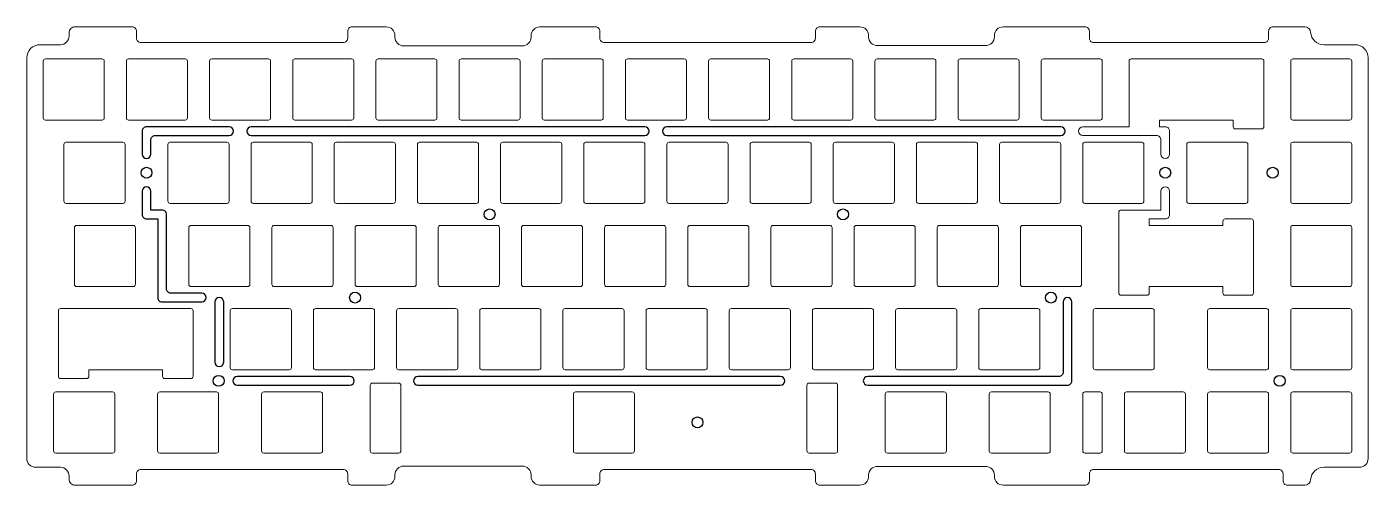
# Model space of a CAD drawing. Header units: millimetres. Extents: x -157 to 150, y 29 to 134.
import ezdxf

# ---------------------------------------------------------------- set-up
doc = ezdxf.new("R2010")
doc.units = ezdxf.units.MM

msp = doc.modelspace()

# ---------------------------------------------------------------- linework, layer by layer
at = {"color": 7, "linetype": 'Continuous', "lineweight": 15}
for points in [[(-156.77, 127.12), (-156.77, 35.39, 0.414214), (-154.77, 33.39), (-149.08, 33.39, -0.414214), (-147.08, 31.39), (-147.08, 30.66, 0.414214), (-145.73, 29.31), (-132.63, 29.31, 0.414214), (-131.63, 30.31), (-131.63, 31.89, -0.414214), (-130.63, 32.89), (-84.27, 32.89, -0.414214), (-83.27, 31.89), (-83.27, 30.31, 0.414214), (-82.27, 29.31), (-74.44, 29.31, 0.414214), (-72.44, 31.31), (-72.44, 31.66, -0.414214), (-70.44, 33.66), (-43.25, 33.66, -0.414214), (-41.25, 31.66), (-41.25, 31.31, 0.414214), (-39.25, 29.31), (-26.5, 29.31, 0.414214), (-25.5, 30.31), (-25.5, 31.89, -0.414214), (-24.5, 32.89), (22.86, 32.89, -0.414214), (23.86, 31.89), (23.86, 30.31, 0.414214), (24.86, 29.31), (34.06, 29.31, 0.414214), (36.06, 31.31), (36.06, 31.6, -0.414214), (38.06, 33.6), (62.85, 33.6, -0.414214), (64.85, 31.6), (64.85, 31.31, 0.414214), (66.85, 29.31), (85.62, 29.31, 0.414214), (86.62, 30.31), (86.62, 31.89, -0.414214), (87.62, 32.89), (129.98, 32.89, -0.414214), (130.98, 31.89), (130.98, 30.31, 0.414214), (131.98, 29.31), (135.95, 29.31, 0.396255), (137.3, 30.57, -0.396255), (140.29, 33.39), (148.48, 33.39, 0.414214), (150.48, 35.39), (150.48, 127.12, 0.414214), (147.48, 130.12), (140.29, 130.12, -0.396255), (137.3, 132.94, 0.396255), (135.95, 134.21), (128.68, 134.21, 0.414214), (127.68, 133.21), (127.68, 131.62, -0.414214), (126.68, 130.62), (87.62, 130.62, -0.414214), (86.62, 131.62), (86.62, 133.21, 0.414214), (85.62, 134.21), (66.85, 134.21, 0.414214), (64.85, 132.21), (64.85, 131.91, -0.414214), (62.85, 129.91), (38.06, 129.91, -0.414214), (36.06, 131.91), (36.06, 132.21, 0.414214), (34.06, 134.21), (24.86, 134.21, 0.414214), (23.86, 133.21), (23.86, 131.62, -0.414214), (22.86, 130.62), (-24.5, 130.62, -0.414214), (-25.5, 131.62), (-25.5, 133.21, 0.414214), (-26.5, 134.21), (-39.25, 134.21, 0.414214), (-41.25, 132.21), (-41.25, 131.86, -0.414214), (-43.25, 129.86), (-70.44, 129.86, -0.414214), (-72.44, 131.86), (-72.44, 132.21, 0.414214), (-74.44, 134.21), (-82.27, 134.21, 0.414214), (-83.27, 133.21), (-83.27, 131.62, -0.414214), (-84.27, 130.62), (-130.63, 130.62, -0.414214), (-131.63, 131.62), (-131.63, 133.21, 0.414214), (-132.63, 134.21), (-145.73, 134.21, 0.414214), (-147.08, 132.86), (-147.08, 132.12, -0.414214), (-149.08, 130.12), (-153.77, 130.12, 0.414214)], [(-152.52, 126.86), (-139.52, 126.86, -0.414214), (-139.02, 126.36), (-139.02, 113.36, -0.414214), (-139.52, 112.86), (-152.52, 112.86, -0.414214), (-153.02, 113.36), (-153.02, 126.36, -0.414214)], [(-133.47, 126.86), (-120.47, 126.86, -0.414214), (-119.97, 126.36), (-119.97, 113.36, -0.414214), (-120.47, 112.86), (-133.47, 112.86, -0.414214), (-133.97, 113.36), (-133.97, 126.36, -0.414214)], [(-114.42, 126.86), (-101.42, 126.86, -0.414214), (-100.92, 126.36), (-100.92, 113.36, -0.414214), (-101.42, 112.86), (-114.42, 112.86, -0.414214), (-114.92, 113.36), (-114.92, 126.36, -0.414214)], [(-81.87, 126.36), (-81.87, 113.36, -0.414214), (-82.37, 112.86), (-95.37, 112.86, -0.414214), (-95.87, 113.36), (-95.87, 126.36, -0.414214), (-95.37, 126.86), (-82.37, 126.86, -0.414214)], [(-62.82, 126.36), (-62.82, 113.36, -0.414214), (-63.32, 112.86), (-76.32, 112.86, -0.414214), (-76.82, 113.36), (-76.82, 126.36, -0.414214), (-76.32, 126.86), (-63.32, 126.86, -0.414214)], [(-57.27, 126.86), (-44.27, 126.86, -0.414214), (-43.77, 126.36), (-43.77, 113.36, -0.414214), (-44.27, 112.86), (-57.27, 112.86, -0.414214), (-57.77, 113.36), (-57.77, 126.36, -0.414214)], [(-38.22, 126.86), (-25.22, 126.86, -0.414214), (-24.72, 126.36), (-24.72, 113.36, -0.414214), (-25.22, 112.86), (-38.22, 112.86, -0.414214), (-38.72, 113.36), (-38.72, 126.36, -0.414214)], [(-19.17, 126.86), (-6.17, 126.86, -0.414214), (-5.67, 126.36), (-5.67, 113.36, -0.414214), (-6.17, 112.86), (-19.17, 112.86, -0.414214), (-19.67, 113.36), (-19.67, 126.36, -0.414214)], [(-0.12, 126.86), (12.88, 126.86, -0.414214), (13.38, 126.36), (13.38, 113.36, -0.414214), (12.88, 112.86), (-0.12, 112.86, -0.414214), (-0.62, 113.36), (-0.62, 126.36, -0.414214)], [(18.93, 126.86), (31.93, 126.86, -0.414214), (32.43, 126.36), (32.43, 113.36, -0.414214), (31.93, 112.86), (18.93, 112.86, -0.414214), (18.43, 113.36), (18.43, 126.36, -0.414214)], [(37.98, 126.86), (50.98, 126.86, -0.414214), (51.48, 126.36), (51.48, 113.36, -0.414214), (50.98, 112.86), (37.98, 112.86, -0.414214), (37.48, 113.36), (37.48, 126.36, -0.414214)], [(57.03, 126.86), (70.03, 126.86, -0.414214), (70.53, 126.36), (70.53, 113.36, -0.414214), (70.03, 112.86), (57.03, 112.86, -0.414214), (56.53, 113.36), (56.53, 126.36, -0.414214)], [(76.08, 126.86), (89.08, 126.86, -0.414214), (89.58, 126.36), (89.58, 113.36, -0.414214), (89.08, 112.86), (76.08, 112.86, -0.414214), (75.58, 113.36), (75.58, 126.36, -0.414214)], [(95.72, 111.33, -0.012506), (95.72, 111.36), (95.72, 126.36, -0.414214), (96.22, 126.86), (126.09, 126.86, -0.414214), (126.59, 126.36), (126.59, 111.36, -0.414214), (126.09, 110.86), (120.09, 110.86, -0.414214), (119.59, 111.36), (119.59, 112.86), (102.72, 112.86), (102.72, 111.36, -0.012506), (102.72, 111.33), (104.01, 111.33, -0.414214), (105.01, 110.33), (105.01, 105.06, -1), (103.01, 105.06), (103.01, 108.33, 0.414214), (102.01, 109.33), (85.11, 109.33, -1), (85.11, 111.33)], [(133.23, 126.86), (146.23, 126.86, -0.414214), (146.73, 126.36), (146.73, 113.36, -0.414214), (146.23, 112.86), (133.23, 112.86, -0.414214), (132.73, 113.36), (132.73, 126.36, -0.414214)], [(-134.26, 107.31), (-134.26, 94.31, -0.414214), (-134.76, 93.81), (-147.76, 93.81, -0.414214), (-148.26, 94.31), (-148.26, 107.31, -0.414214), (-147.76, 107.81), (-134.76, 107.81, -0.414214)], [(-123.94, 107.81), (-110.94, 107.81, -0.414214), (-110.44, 107.31), (-110.44, 94.31, -0.414214), (-110.94, 93.81), (-123.94, 93.81, -0.414214), (-124.44, 94.31), (-124.44, 107.31, -0.414214)], [(-105.39, 94.31, 0.414214), (-104.89, 93.81), (-91.89, 93.81, 0.414214), (-91.39, 94.31), (-91.39, 107.31, 0.414214), (-91.89, 107.81), (-104.89, 107.81, 0.414214), (-105.39, 107.31)], [(-72.34, 107.31), (-72.34, 94.31, -0.414214), (-72.84, 93.81), (-85.84, 93.81, -0.414214), (-86.34, 94.31), (-86.34, 107.31, -0.414214), (-85.84, 107.81), (-72.84, 107.81, -0.414214)], [(-66.79, 107.81), (-53.79, 107.81, -0.414214), (-53.29, 107.31), (-53.29, 94.31, -0.414214), (-53.79, 93.81), (-66.79, 93.81, -0.414214), (-67.29, 94.31), (-67.29, 107.31, -0.414214)], [(-47.74, 107.81), (-34.74, 107.81, -0.414214), (-34.24, 107.31), (-34.24, 94.31, -0.414214), (-34.74, 93.81), (-47.74, 93.81, -0.414214), (-48.24, 94.31), (-48.24, 107.31, -0.414214)], [(-29.19, 94.31, 0.414214), (-28.69, 93.81), (-15.69, 93.81, 0.414214), (-15.19, 94.31), (-15.19, 107.31, 0.414214), (-15.69, 107.81), (-28.69, 107.81, 0.414214), (-29.19, 107.31)], [(-9.64, 107.81), (3.36, 107.81, -0.414214), (3.86, 107.31), (3.86, 94.31, -0.414214), (3.36, 93.81), (-9.64, 93.81, -0.414214), (-10.14, 94.31), (-10.14, 107.31, -0.414214)], [(22.91, 107.31), (22.91, 94.31, -0.414214), (22.41, 93.81), (9.41, 93.81, -0.414214), (8.91, 94.31), (8.91, 107.31, -0.414214), (9.41, 107.81), (22.41, 107.81, -0.414214)], [(41.96, 107.31), (41.96, 94.31, -0.414214), (41.46, 93.81), (28.46, 93.81, -0.414214), (27.96, 94.31), (27.96, 107.31, -0.414214), (28.46, 107.81), (41.46, 107.81, -0.414214)], [(47.51, 107.81), (60.51, 107.81, -0.414214), (61.01, 107.31), (61.01, 94.31, -0.414214), (60.51, 93.81), (47.51, 93.81, -0.414214), (47.01, 94.31), (47.01, 107.31, -0.414214)], [(66.56, 107.81), (79.56, 107.81, -0.414214), (80.06, 107.31), (80.06, 94.31, -0.414214), (79.56, 93.81), (66.56, 93.81, -0.414214), (66.06, 94.31), (66.06, 107.31, -0.414214)], [(85.61, 107.81), (98.61, 107.81, -0.414214), (99.11, 107.31), (99.11, 94.31, -0.414214), (98.61, 93.81), (85.61, 93.81, -0.414214), (85.11, 94.31), (85.11, 107.31, -0.414214)], [(109.42, 107.81, 0.414214), (108.92, 107.31), (108.92, 94.31, 0.414214), (109.42, 93.81), (122.42, 93.81, 0.414214), (122.92, 94.31), (122.92, 107.31, 0.414214), (122.42, 107.81)], [(133.23, 107.81), (146.23, 107.81, -0.414214), (146.73, 107.31), (146.73, 94.31, -0.414214), (146.23, 93.81), (133.23, 93.81, -0.414214), (132.73, 94.31), (132.73, 107.31, -0.414214)], [(105.01, 91.28), (105.01, 96.56, 1), (103.01, 96.56), (103.01, 92.28), (93.84, 92.28, 0.414214), (93.34, 91.78), (93.34, 73.26, 0.414214), (93.84, 72.76), (99.84, 72.76, 0.414214), (100.34, 73.26), (100.34, 74.76), (117.21, 74.76), (117.21, 73.26, 0.414214), (117.71, 72.76), (123.71, 72.76, 0.414214), (124.21, 73.26), (124.21, 89.76, 0.414214), (123.71, 90.26), (117.71, 90.26, 0.414214), (117.21, 89.76), (117.21, 88.76), (100.34, 88.76), (100.34, 90.28), (104.01, 90.28, 0.414214)], [(-145.38, 88.76), (-132.38, 88.76, -0.414214), (-131.88, 88.26), (-131.88, 75.26, -0.414214), (-132.38, 74.76), (-145.38, 74.76, -0.414214), (-145.88, 75.26), (-145.88, 88.26, -0.414214)], [(-119.68, 75.26, 0.414214), (-119.18, 74.76), (-106.18, 74.76, 0.414214), (-105.68, 75.26), (-105.68, 88.26, 0.414214), (-106.18, 88.76), (-119.18, 88.76, 0.414214), (-119.68, 88.26)], [(-100.13, 88.76), (-87.13, 88.76, -0.414214), (-86.63, 88.26), (-86.63, 75.26, -0.414214), (-87.13, 74.76), (-100.13, 74.76, -0.414214), (-100.63, 75.26), (-100.63, 88.26, -0.414214)], [(-81.58, 75.26, 0.414214), (-81.08, 74.76), (-68.08, 74.76, 0.414214), (-67.58, 75.26), (-67.58, 88.26, 0.414214), (-68.08, 88.76), (-81.08, 88.76, 0.414214), (-81.58, 88.26)], [(-62.03, 88.76), (-49.03, 88.76, -0.414214), (-48.53, 88.26), (-48.53, 75.26, -0.414214), (-49.03, 74.76), (-62.03, 74.76, -0.414214), (-62.53, 75.26), (-62.53, 88.26, -0.414214)], [(-42.98, 88.76), (-29.98, 88.76, -0.414214), (-29.48, 88.26), (-29.48, 75.26, -0.414214), (-29.98, 74.76), (-42.98, 74.76, -0.414214), (-43.48, 75.26), (-43.48, 88.26, -0.414214)], [(-10.43, 88.26), (-10.43, 75.26, -0.414214), (-10.93, 74.76), (-23.93, 74.76, -0.414214), (-24.43, 75.26), (-24.43, 88.26, -0.414214), (-23.93, 88.76), (-10.93, 88.76, -0.414214)], [(-4.88, 88.76), (8.12, 88.76, -0.414214), (8.62, 88.26), (8.62, 75.26, -0.414214), (8.12, 74.76), (-4.88, 74.76, -0.414214), (-5.38, 75.26), (-5.38, 88.26, -0.414214)], [(14.17, 88.76), (27.17, 88.76, -0.414214), (27.67, 88.26), (27.67, 75.26, -0.414214), (27.17, 74.76), (14.17, 74.76, -0.414214), (13.67, 75.26), (13.67, 88.26, -0.414214)], [(33.22, 88.76), (46.22, 88.76, -0.414214), (46.72, 88.26), (46.72, 75.26, -0.414214), (46.22, 74.76), (33.22, 74.76, -0.414214), (32.72, 75.26), (32.72, 88.26, -0.414214)], [(51.77, 75.26, 0.414214), (52.27, 74.76), (65.27, 74.76, 0.414214), (65.77, 75.26), (65.77, 88.26, 0.414214), (65.27, 88.76), (52.27, 88.76, 0.414214), (51.77, 88.26)], [(71.32, 88.76), (84.32, 88.76, -0.414214), (84.82, 88.26), (84.82, 75.26, -0.414214), (84.32, 74.76), (71.32, 74.76, -0.414214), (70.82, 75.26), (70.82, 88.26, -0.414214)], [(132.73, 75.26, 0.414214), (133.23, 74.76), (146.23, 74.76, 0.414214), (146.73, 75.26), (146.73, 88.26, 0.414214), (146.23, 88.76), (133.23, 88.76, 0.414214), (132.73, 88.26)], [(-119.17, 53.71, 0.414214), (-118.67, 54.21), (-118.67, 69.21, 0.414214), (-119.17, 69.71), (-149.05, 69.71, 0.414214), (-149.55, 69.21), (-149.55, 54.21, 0.414214), (-149.05, 53.71), (-143.05, 53.71, 0.414214), (-142.55, 54.21), (-142.55, 55.71), (-125.67, 55.71), (-125.67, 54.21, 0.414214), (-125.17, 53.71)], [(-96.16, 69.21), (-96.16, 56.21, -0.414214), (-96.66, 55.71), (-109.66, 55.71, -0.414214), (-110.16, 56.21), (-110.16, 69.21, -0.414214), (-109.66, 69.71), (-96.66, 69.71, -0.414214)], [(-90.61, 69.71), (-77.61, 69.71, -0.414214), (-77.11, 69.21), (-77.11, 56.21, -0.414214), (-77.61, 55.71), (-90.61, 55.71, -0.414214), (-91.11, 56.21), (-91.11, 69.21, -0.414214)], [(-58.06, 69.21), (-58.06, 56.21, -0.414214), (-58.56, 55.71), (-71.56, 55.71, -0.414214), (-72.06, 56.21), (-72.06, 69.21, -0.414214), (-71.56, 69.71), (-58.56, 69.71, -0.414214)], [(-39.01, 69.21), (-39.01, 56.21, -0.414214), (-39.51, 55.71), (-52.51, 55.71, -0.414214), (-53.01, 56.21), (-53.01, 69.21, -0.414214), (-52.51, 69.71), (-39.51, 69.71, -0.414214)], [(-33.46, 69.71), (-20.46, 69.71, -0.414214), (-19.96, 69.21), (-19.96, 56.21, -0.414214), (-20.46, 55.71), (-33.46, 55.71, -0.414214), (-33.96, 56.21), (-33.96, 69.21, -0.414214)], [(-14.41, 69.71), (-1.41, 69.71, -0.414214), (-0.91, 69.21), (-0.91, 56.21, -0.414214), (-1.41, 55.71), (-14.41, 55.71, -0.414214), (-14.91, 56.21), (-14.91, 69.21, -0.414214)], [(4.64, 69.71), (17.64, 69.71, -0.414214), (18.14, 69.21), (18.14, 56.21, -0.414214), (17.64, 55.71), (4.64, 55.71, -0.414214), (4.14, 56.21), (4.14, 69.21, -0.414214)], [(23.69, 69.71), (36.69, 69.71, -0.414214), (37.19, 69.21), (37.19, 56.21, -0.414214), (36.69, 55.71), (23.69, 55.71, -0.414214), (23.19, 56.21), (23.19, 69.21, -0.414214)], [(42.74, 69.71), (55.74, 69.71, -0.414214), (56.24, 69.21), (56.24, 56.21, -0.414214), (55.74, 55.71), (42.74, 55.71, -0.414214), (42.24, 56.21), (42.24, 69.21, -0.414214)], [(61.29, 56.21, 0.414214), (61.79, 55.71), (74.79, 55.71, 0.414214), (75.29, 56.21), (75.29, 69.21, 0.414214), (74.79, 69.71), (61.79, 69.71, 0.414214), (61.29, 69.21)], [(87.99, 69.71), (100.99, 69.71, -0.414214), (101.49, 69.21), (101.49, 56.21, -0.414214), (100.99, 55.71), (87.99, 55.71, -0.414214), (87.49, 56.21), (87.49, 69.21, -0.414214)], [(113.68, 56.21, 0.414214), (114.18, 55.71), (127.18, 55.71, 0.414214), (127.68, 56.21), (127.68, 69.21, 0.414214), (127.18, 69.71), (114.18, 69.71, 0.414214), (113.68, 69.21)], [(133.23, 69.71), (146.23, 69.71, -0.414214), (146.73, 69.21), (146.73, 56.21, -0.414214), (146.23, 55.71), (133.23, 55.71, -0.414214), (132.73, 56.21), (132.73, 69.21, -0.414214)], [(-77.61, 52.66, 0.414214), (-78.11, 52.16), (-78.11, 37.16, 0.414214), (-77.61, 36.66), (-71.58, 36.66, 0.414214), (-71.08, 37.16), (-71.08, 52.16, 0.414214), (-71.58, 52.66)], [(28.46, 36.66, 0.414214), (28.96, 37.16), (28.96, 52.16, 0.414214), (28.46, 52.66), (22.42, 52.66, 0.414214), (21.92, 52.16), (21.92, 37.16, 0.414214), (22.42, 36.66)], [(-136.64, 50.16), (-136.64, 37.16, -0.414214), (-137.14, 36.66), (-150.14, 36.66, -0.414214), (-150.64, 37.16), (-150.64, 50.16, -0.414214), (-150.14, 50.66), (-137.14, 50.66, -0.414214)], [(-126.83, 37.16, 0.414214), (-126.33, 36.66), (-113.33, 36.66, 0.414214), (-112.83, 37.16), (-112.83, 50.16, 0.414214), (-113.33, 50.66), (-126.33, 50.66, 0.414214), (-126.83, 50.16)], [(-102.51, 50.66), (-89.51, 50.66, -0.414214), (-89.01, 50.16), (-89.01, 37.16, -0.414214), (-89.51, 36.66), (-102.51, 36.66, -0.414214), (-103.01, 37.16), (-103.01, 50.16, -0.414214)], [(-31.08, 50.66, 0.414214), (-31.58, 50.16), (-31.58, 37.16, 0.414214), (-31.08, 36.66), (-18.08, 36.66, 0.414214), (-17.58, 37.16), (-17.58, 50.16, 0.414214), (-18.08, 50.66)], [(40.36, 50.66), (53.36, 50.66, -0.414214), (53.86, 50.16), (53.86, 37.16, -0.414214), (53.36, 36.66), (40.36, 36.66, -0.414214), (39.86, 37.16), (39.86, 50.16, -0.414214)], [(64.17, 50.66), (77.17, 50.66, -0.414214), (77.67, 50.16), (77.67, 37.16, -0.414214), (77.17, 36.66), (64.17, 36.66, -0.414214), (63.67, 37.16), (63.67, 50.16, -0.414214)], [(89.58, 50.16), (89.58, 37.16, -0.414214), (89.08, 36.66), (85.61, 36.66, -0.414214), (85.11, 37.16), (85.11, 50.16, -0.414214), (85.61, 50.66), (89.08, 50.66, -0.414214)], [(108.63, 50.16), (108.63, 37.16, -0.414214), (108.13, 36.66), (95.13, 36.66, -0.414214), (94.63, 37.16), (94.63, 50.16, -0.414214), (95.13, 50.66), (108.13, 50.66, -0.414214)], [(114.18, 50.66), (127.18, 50.66, -0.414214), (127.68, 50.16), (127.68, 37.16, -0.414214), (127.18, 36.66), (114.18, 36.66, -0.414214), (113.68, 37.16), (113.68, 50.16, -0.414214)], [(133.23, 50.66), (146.23, 50.66, -0.414214), (146.73, 50.16), (146.73, 37.16, -0.414214), (146.23, 36.66), (133.23, 36.66, -0.414214), (132.73, 37.16), (132.73, 50.16, -0.414214)]]:
    msp.add_lwpolyline(points, format="xyb", close=True, dxfattribs=at)
for points in [[(-128.35, 108.33, -0.414214), (-127.35, 109.33), (-110.44, 109.33, 1), (-110.44, 111.33), (-129.35, 111.33, 0.414214), (-130.35, 110.33), (-130.35, 105.06, 1), (-128.35, 105.06)], [(-105.39, 109.33), (-15.19, 109.33, 1), (-15.19, 111.33), (-105.39, 111.33, 1)], [(-10.14, 109.33), (80.06, 109.33, 1), (80.06, 111.33), (-10.14, 111.33, 1)], [(-124.78, 74.23), (-124.78, 91.28, 0.414214), (-125.78, 92.28), (-128.35, 92.28), (-128.35, 96.56, 1), (-130.35, 96.56), (-130.35, 91.28, 0.414214), (-129.35, 90.28), (-126.78, 90.28), (-126.78, 72.23, 0.467538), (-125.6, 71.25), (-116.68, 71.25, 1), (-116.68, 73.23), (-123.78, 73.23, -0.414214)], [(-111.68, 71.23, 1), (-113.68, 71.23), (-113.68, 57.43, 1), (-111.68, 57.43)], [(80.6, 71.23), (80.6, 55.18, -0.414214), (79.6, 54.18), (35.84, 54.18, 1), (35.84, 52.18), (81.6, 52.18, 0.414214), (82.6, 53.18), (82.6, 71.23, 1)], [(-82.76, 52.18, 1), (-82.76, 54.18), (-108.58, 54.18, 1), (-108.58, 52.18)], [(-67.21, 52.18), (15.83, 52.18, 1), (15.83, 54.18), (-67.21, 54.18, 1)]]:
    msp.add_lwpolyline(points, format="xyb", close=True)
for centre in [(-129.35, 100.81), (104.01, 100.81), (128.61, 100.81), (-50.77, 91.28), (30.19, 91.28), (-81.58, 72.23), (77.82, 72.23), (-112.83, 53.18), (130.21, 53.18), (-3.14, 43.66)]:
    msp.add_circle(centre, 1.25)

doc.saveas('drawing.dxf')
